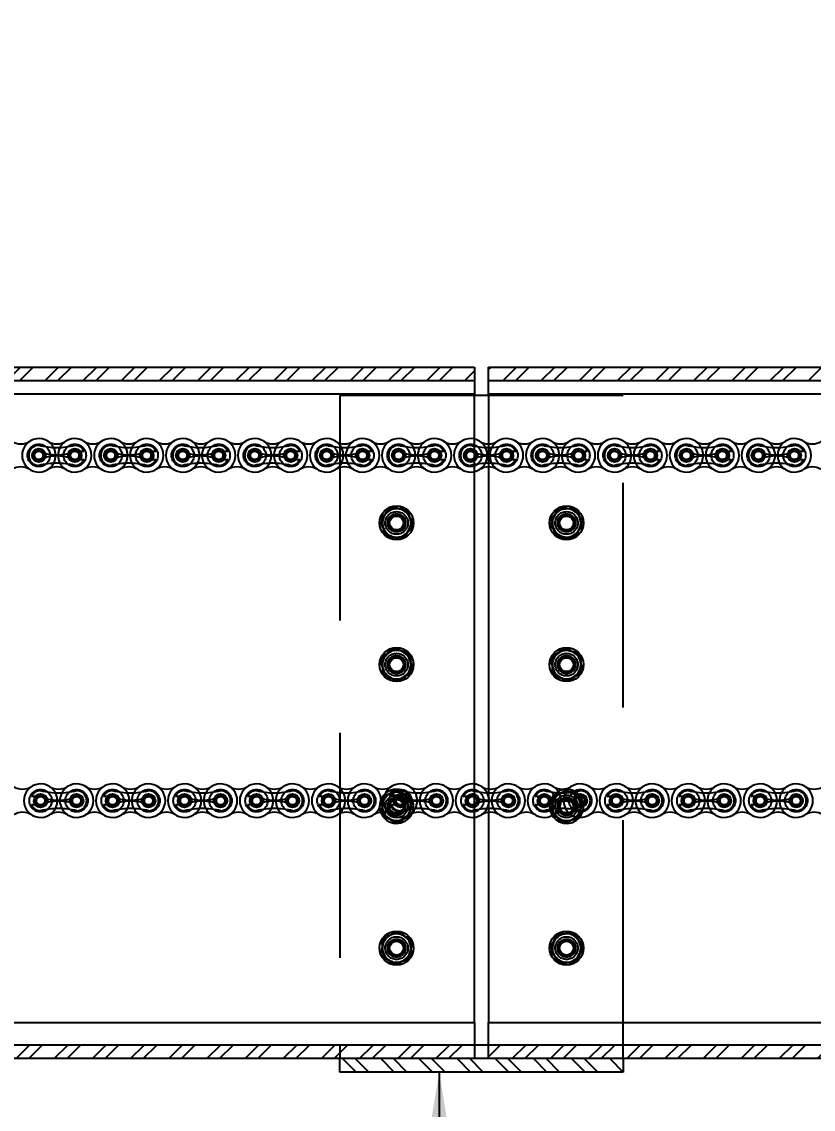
# Model space of a CAD drawing. Header units: metres. Extents: x 0 to 21025, y 0 to 14850.
# Drawn here: x 5375.7 to 5655.1, y 6173 to 6556.7 of the extents above; entities that cross this region are included whole.
import ezdxf

# ---------------------------------------------------------------- set-up
doc = ezdxf.new("R2010")
doc.units = ezdxf.units.M
doc.header["$LTSCALE"] = 25
doc.linetypes.add('HIDDEN2', pattern=[4.7625, 3.175, -1.5875])
for name, color, linetype in [('18_COTAS', 7, 'Continuous'), ('SDM', 7, 'Continuous'), ('SHA', 7, 'Continuous'), ('SL4', 4, 'Continuous'), ('ST1', 7, 'HIDDEN2')]:
    doc.layers.add(name, color=color, linetype=linetype)
doc.styles.add('ROMANS', font='ROMANS.SHX')
doc.dimstyles.new('25___1-25', dxfattribs={"dimscale": 25, "dimtxt": 2.5, "dimasz": 2, "dimexe": 1.5, "dimexo": 1, "dimgap": 0.5, "dimtad": 1, "dimzin": 12, "dimtxsty": 'ROMANS', "dimcen": 0, "dimclrd": 256, "dimclre": 256, "dimclrt": 3, "dimazin": 3, "dimtfac": 1, "dimtmove": 0, "dimatfit": 0, "dimfxl": 1, "dimlwd": -1, "dimlwe": -1, "dimarcsym": 0})
pattern_1 = [(45, (-2913.5705, 2928.034), (-6.735192, 6.735192), []), (45, (-2909.08, 2928.034), (-6.735192, 6.735192), [])]

# ---------------------------------------------------------------- blocks, each defined once
blk = doc.blocks.new('*D13')
at = {"layer": '18_COTAS', "transparency": 16777216}
for p, q in [((2083.56, 6357.87), (2083.56, 7037.95)), ((6382.51, 6357.87), (6382.51, 7037.95)), ((2133.56, 7000.45), (6332.51, 7000.45))]:
    blk.add_line(p, q, dxfattribs=at)
for points in [[(2133.56, 7008.78), (2133.56, 6992.11), (2083.56, 7000.45)], [(6332.51, 7008.78), (6332.51, 6992.11), (6382.51, 7000.45)]]:
    blk.add_solid(points, dxfattribs=at)
at = {"layer": 'Defpoints', "color": 0, "transparency": 16777216}
for p in [(6382.51, 7000.45), (2083.56, 6332.87), (6382.51, 6332.87)]:
    blk.add_point(p, dxfattribs=at)
at = {"layer": '18_COTAS', "color": 3, "transparency": 16777216, "insert": (4233.04, 7050.15), "char_height": 62.5, "attachment_point": 5, "style": 'ROMANS'}
blk.add_mtext('4298,95', dxfattribs=at)

msp = doc.modelspace()

# ---------------------------------------------------------------- hatches: boundary and pattern name
at = {"layer": 'SHA'}
h = msp.add_hatch(dxfattribs=at)
h.set_pattern_fill('ANSI32', color=256, style=0)
h.set_pattern_definition(pattern_1)
h.paths.add_polyline_path([(5535.514, 6434.865), (4210.539, 6434.865), (4210.539, 6430.103), (5535.514, 6430.103)], flags=0)
h = msp.add_hatch(dxfattribs=at)
h.set_pattern_fill('ANSI32', color=256, style=0)
h.set_pattern_definition(pattern_1)
h.paths.add_polyline_path([(6540.514, 6434.865), (5540.514, 6434.865), (5540.514, 6430.103), (6540.514, 6430.103)], flags=0)
h = msp.add_hatch(dxfattribs=at)
h.set_pattern_fill('ANSI32', color=256, style=0)
h.set_pattern_definition(pattern_1)
h.paths.add_polyline_path([(4210.539, 6190.865), (5535.514, 6190.865), (5535.514, 6195.628), (4210.539, 6195.628)], flags=0)
h = msp.add_hatch(dxfattribs=at)
h.set_pattern_fill('ANSI32', color=256, style=0)
h.set_pattern_definition(pattern_1)
h.paths.add_polyline_path([(5540.514, 6190.865), (6540.514, 6190.865), (6540.514, 6195.628), (5540.514, 6195.628)], flags=0)
h = msp.add_hatch(dxfattribs=at)
h.set_pattern_fill('ANSI32', color=256, angle=90, style=0)
h.set_pattern_definition([(135, (-2913.5705, 2928.034), (-6.735192, -6.735192), []), (135, (-2913.5705, 2932.524), (-6.735192, -6.735192), [])])
h.paths.add_polyline_path([(5588.014, 6186.103), (5588.014, 6190.865), (5488.014, 6190.865), (5488.014, 6186.103)], flags=0)

# ---------------------------------------------------------------- linework, layer by layer
at = {"layer": 'SL4'}
for p, q in [((4210.539, 6434.865), (5535.514, 6434.865)), ((5535.514, 6434.865), (5535.514, 6430.103)), ((5540.514, 6430.103), (5540.514, 6434.865)), ((5540.514, 6434.865), (6540.514, 6434.865)), ((4210.539, 6430.103), (5535.514, 6430.103)), ((5535.514, 6430.103), (5535.514, 6425.34)), ((5540.514, 6430.103), (6540.514, 6430.103)), ((5540.514, 6425.34), (5540.514, 6430.103)), ((5535.514, 6425.34), (4210.539, 6425.34)), ((5535.514, 6409.461), (5535.514, 6425.34)), ((5540.514, 6424.865), (5535.514, 6424.865)), ((5540.514, 6425.34), (5540.514, 6407.779)), ((6203.892, 6425.34), (5540.514, 6425.34)), ((5535.514, 6287.743), (5535.514, 6397.95)), ((5540.514, 6399.632), (5540.514, 6285.974)), ((5510.599, 6385.028), (5507.718, 6384.857)), ((5504.836, 6384.685), (5503.543, 6382.104)), ((5564.535, 6384.473), (5563.41, 6381.814)), ((5573.744, 6380.575), (5572.004, 6382.878)), ((5511.192, 6375.045), (5512.485, 6377.627)), ((5562.284, 6379.156), (5564.024, 6376.852)), ((5571.493, 6375.258), (5572.619, 6377.916)), ((5505.429, 6374.703), (5508.311, 6374.874)), ((5505.803, 6335.198), (5504.046, 6332.908)), ((5566.267, 6335.368), (5564.321, 6333.236)), ((5511.527, 6334.447), (5508.665, 6334.823)), ((5573.653, 6328.627), (5572.78, 6331.378)), ((5562.375, 6331.104), (5563.249, 6328.352)), ((5504.501, 6325.284), (5507.363, 6324.908)), ((5510.226, 6324.532), (5511.982, 6326.823)), ((5569.761, 6324.363), (5571.707, 6326.495)), ((5503.397, 6277.669), (5503.819, 6275.898)), ((5540.514, 6277.766), (5540.514, 6203.628)), ((5503.819, 6275.898), (5506.586, 6275.074)), ((5509.352, 6274.249), (5511.45, 6276.232)), ((5511.61, 6276.392), (5511.45, 6276.232)), ((5535.514, 6203.628), (5535.514, 6275.998)), ((5568.088, 6274.092), (5570.57, 6275.568)), ((5507.402, 6235.606), (5505.069, 6233.906)), ((5569.403, 6235.469), (5566.629, 6234.67)), ((5512.68, 6233.266), (5510.041, 6234.436)), ((5563.855, 6233.87), (5563.161, 6231.068)), ((5572.173, 6225.861), (5572.867, 6228.663)), ((5503.348, 6226.465), (5505.987, 6225.295)), ((5508.626, 6224.124), (5510.959, 6225.825)), ((5566.626, 6224.261), (5569.399, 6225.061)), ((4210.539, 6203.628), (5535.514, 6203.628)), ((5535.514, 6203.628), (5535.514, 6195.628)), ((5540.514, 6195.628), (5540.514, 6203.628)), ((5540.514, 6203.628), (6540.514, 6203.628)), ((5535.514, 6195.628), (4210.539, 6195.628)), ((5535.514, 6195.628), (5535.514, 6190.865)), ((5540.514, 6195.628), (5535.514, 6195.628)), ((6540.514, 6195.628), (5540.514, 6195.628)), ((5540.514, 6190.865), (5540.514, 6195.628)), ((5535.514, 6190.865), (4210.539, 6190.865)), ((5488.014, 6186.103), (5488.014, 6190.865)), ((5588.014, 6190.865), (5488.014, 6190.865)), ((6540.514, 6190.865), (5540.514, 6190.865)), ((5588.014, 6190.865), (5588.014, 6186.103)), ((5588.014, 6186.103), (5488.014, 6186.103))]:
    msp.add_line(p, q, dxfattribs=at)
at = {"layer": 'SL4', "flags": 128}
msp.add_lwpolyline([(5570.57, 6275.568), (5571.109, 6275.938), (5571.356, 6276.146)], dxfattribs=at)
at = {"layer": 'SL4'}
for centre, radius in [((5381.729, 6403.705), 2.399), ((5394.429, 6403.705), 2.399), ((5407.129, 6403.705), 2.398), ((5419.829, 6403.705), 2.399), ((5432.529, 6403.705), 2.398), ((5445.228, 6403.705), 2.398), ((5457.928, 6403.705), 2.398), ((5470.628, 6403.705), 2.398), ((5483.328, 6403.705), 2.399), ((5496.028, 6403.705), 2.399), ((5508.728, 6403.705), 2.398), ((5521.428, 6403.705), 2.399), ((5534.128, 6403.705), 2.398), ((5546.828, 6403.705), 2.398), ((5559.528, 6403.705), 2.398), ((5572.228, 6403.705), 2.398), ((5584.928, 6403.705), 2.398), ((5597.628, 6403.705), 2.399), ((5610.328, 6403.705), 2.398), ((5623.028, 6403.705), 2.399), ((5635.728, 6403.705), 2.398), ((5648.428, 6403.705), 2.398), ((5508.014, 6379.865), 6), ((5568.014, 6379.865), 6), ((5508.014, 6379.865), 3), ((5508.014, 6379.865), 2.445), ((5568.014, 6379.865), 3), ((5568.014, 6379.865), 2.445), ((5508.014, 6329.865), 6), ((5568.014, 6329.865), 6), ((5508.014, 6329.865), 3), ((5508.014, 6329.865), 2.445), ((5568.014, 6329.865), 3), ((5568.014, 6329.865), 2.445), ((5382.368, 6281.87), 2.398), ((5395.068, 6281.87), 2.398), ((5407.768, 6281.87), 2.398), ((5420.468, 6281.87), 2.398), ((5433.168, 6281.87), 2.399), ((5445.868, 6281.87), 2.399), ((5458.568, 6281.87), 2.398), ((5471.268, 6281.87), 2.398), ((5483.968, 6281.87), 2.398), ((5496.668, 6281.87), 2.398), ((5509.368, 6281.87), 2.398), ((5522.068, 6281.87), 2.398), ((5534.768, 6281.87), 2.399), ((5547.468, 6281.87), 2.399), ((5560.168, 6281.87), 2.398), ((5572.868, 6281.87), 2.399), ((5585.568, 6281.87), 2.398), ((5598.268, 6281.87), 2.398), ((5610.968, 6281.87), 2.398), ((5623.668, 6281.87), 2.398), ((5636.368, 6281.87), 2.399), ((5649.068, 6281.87), 2.398), ((5508.014, 6229.865), 6), ((5568.014, 6229.865), 6), ((5508.014, 6229.865), 3), ((5508.014, 6229.865), 2.446), ((5568.014, 6229.865), 3), ((5568.014, 6229.865), 2.445)]:
    msp.add_circle(centre, radius, dxfattribs=at)
for centre, radius, start, end in [((5375.379, 6413.698), 5.92, 237.56669, 302.43331), ((5381.729, 6403.705), 5.92, 57.56669, 302.43331), ((5388.079, 6413.698), 5.92, 237.56669, 302.43331), ((5394.429, 6403.705), 5.92, 237.56669, 122.43331), ((5400.779, 6413.698), 5.92, 237.56669, 302.43331), ((5407.129, 6403.705), 5.92, 57.56669, 302.43331), ((5413.479, 6413.698), 5.92, 237.56669, 302.43331), ((5419.829, 6403.705), 5.92, 237.56669, 122.43331), ((5426.179, 6413.698), 5.92, 237.56669, 302.43331), ((5432.529, 6403.705), 5.92, 57.56669, 302.43331), ((5438.879, 6413.698), 5.92, 237.56669, 302.43331), ((5445.228, 6403.705), 5.92, 237.56669, 122.43331), ((5451.578, 6413.698), 5.92, 237.56669, 302.43331), ((5457.928, 6403.705), 5.92, 57.56669, 302.43331), ((5464.278, 6413.698), 5.92, 237.56669, 302.43331), ((5470.628, 6403.705), 5.92, 237.56669, 122.43331), ((5476.978, 6413.698), 5.92, 237.56669, 302.43331), ((5483.328, 6403.705), 5.92, 57.56669, 302.43331), ((5489.678, 6413.698), 5.92, 237.56669, 302.43331), ((5496.028, 6403.705), 5.92, 237.56669, 122.43331), ((5502.378, 6413.698), 5.92, 237.56669, 302.43331), ((5508.728, 6403.705), 5.92, 57.56669, 302.43331), ((5515.078, 6413.698), 5.92, 237.56669, 302.43331), ((5521.428, 6403.705), 5.92, 237.56669, 122.43331), ((5527.778, 6413.698), 5.92, 237.56669, 302.43331), ((5534.128, 6403.705), 5.92, 57.56669, 302.43331), ((5540.478, 6413.698), 5.92, 237.56669, 302.43331), ((5546.828, 6403.705), 5.92, 237.56669, 122.43331), ((5553.178, 6413.698), 5.92, 237.56669, 302.43331), ((5559.528, 6403.705), 5.92, 57.56669, 302.43331), ((5565.878, 6413.698), 5.92, 237.56669, 302.43331), ((5572.228, 6403.705), 5.92, 237.56669, 122.43331), ((5578.578, 6413.698), 5.92, 237.56669, 302.43331), ((5584.928, 6403.705), 5.92, 57.56669, 302.43331), ((5591.278, 6413.698), 5.92, 237.56669, 302.43331), ((5597.628, 6403.705), 5.92, 237.56669, 122.43331), ((5603.978, 6413.698), 5.92, 237.56669, 302.43331), ((5610.328, 6403.705), 5.92, 57.56669, 302.43331), ((5616.678, 6413.698), 5.92, 237.56669, 302.43331), ((5623.028, 6403.705), 5.92, 237.56669, 122.43331), ((5629.378, 6413.698), 5.92, 237.56669, 302.43331), ((5635.728, 6403.705), 5.92, 57.56669, 302.43331), ((5642.078, 6413.698), 5.92, 237.56669, 302.43331), ((5648.428, 6403.705), 5.92, 237.56669, 122.43331), ((5654.778, 6413.698), 5.92, 237.56669, 302.43331), ((5375.379, 6393.712), 5.92, 57.56669, 122.43331), ((5388.079, 6393.712), 5.92, 57.56669, 122.43331), ((5400.779, 6393.712), 5.92, 57.56669, 122.43331), ((5413.479, 6393.712), 5.92, 57.56669, 122.43331), ((5426.179, 6393.712), 5.92, 57.56669, 122.43331), ((5438.879, 6393.712), 5.92, 57.56669, 122.43331), ((5451.578, 6393.712), 5.92, 57.56669, 122.43331), ((5464.278, 6393.712), 5.92, 57.56669, 122.43331), ((5476.978, 6393.712), 5.92, 57.56669, 122.43331), ((5489.678, 6393.712), 5.92, 57.56669, 122.43331), ((5502.378, 6393.712), 5.92, 57.56669, 122.43331), ((5515.078, 6393.712), 5.92, 57.56669, 122.43331), ((5527.778, 6393.712), 5.92, 57.56669, 122.43331), ((5540.478, 6393.712), 5.92, 57.56669, 122.43331), ((5553.178, 6393.712), 5.92, 57.56669, 122.43331), ((5565.878, 6393.712), 5.92, 57.56669, 122.43331), ((5578.578, 6393.712), 5.92, 57.56669, 122.43331), ((5591.278, 6393.712), 5.92, 57.56669, 122.43331), ((5603.978, 6393.712), 5.92, 57.56669, 122.43331), ((5616.678, 6393.712), 5.92, 57.56669, 122.43331), ((5629.378, 6393.712), 5.92, 57.56669, 122.43331), ((5642.078, 6393.712), 5.92, 57.56669, 122.43331), ((5654.778, 6393.712), 5.92, 57.56669, 122.43331), ((5508.014, 6379.865), 5, 153.39977, 213.39977), ((5508.014, 6379.865), 5, 93.39977, 153.39977), ((5508.014, 6379.865), 5, 33.39977, 93.39977), ((5508.014, 6379.865), 5, 333.39977, 33.39977), ((5568.014, 6379.865), 5, 157.05786, 217.05786), ((5568.014, 6379.865), 5, 97.05786, 157.05786), ((5568.014, 6379.865), 5, 37.05786, 97.05786), ((5568.014, 6379.865), 5, 337.05786, 37.05786), ((5508.014, 6379.865), 5, 273.39977, 333.39977), ((5568.014, 6379.865), 5, 277.05786, 337.05786), ((5508.014, 6379.865), 5, 213.39977, 273.39977), ((5568.014, 6379.865), 5, 217.05786, 277.05786), ((5508.014, 6329.865), 5, 142.52267, 202.52267), ((5508.014, 6329.865), 5, 82.52267, 142.52267), ((5508.014, 6329.865), 5, 22.52267, 82.52267), ((5508.014, 6329.865), 5, 322.52267, 22.52267), ((5568.014, 6329.865), 5, 137.61523, 197.61523), ((5568.014, 6329.865), 5, 77.61523, 137.61523), ((5568.014, 6329.865), 5, 17.61523, 77.61523), ((5568.014, 6329.865), 5, 317.61523, 17.61523), ((5508.014, 6329.865), 5, 202.52267, 262.52267), ((5568.014, 6329.865), 5, 197.61523, 257.61523), ((5508.014, 6329.865), 5, 262.52267, 322.52267), ((5568.014, 6329.865), 5, 257.61523, 317.61523), ((5376.018, 6291.863), 5.92, 237.56669, 302.43331), ((5382.368, 6281.87), 5.92, 57.56669, 302.43331), ((5388.718, 6291.863), 5.92, 237.56669, 302.43331), ((5395.068, 6281.87), 5.92, 237.56669, 122.43331), ((5401.418, 6291.863), 5.92, 237.56669, 302.43331), ((5407.768, 6281.87), 5.92, 57.56669, 302.43331), ((5414.118, 6291.863), 5.92, 237.56669, 302.43331), ((5420.468, 6281.87), 5.92, 237.56669, 122.43331), ((5426.818, 6291.863), 5.92, 237.56669, 302.43331), ((5433.168, 6281.87), 5.92, 57.56669, 302.43331), ((5439.518, 6291.863), 5.92, 237.56669, 302.43331), ((5445.868, 6281.87), 5.92, 237.56669, 122.43331), ((5452.218, 6291.863), 5.92, 237.56669, 302.43331), ((5458.568, 6281.87), 5.92, 57.56669, 302.43331), ((5464.918, 6291.863), 5.92, 237.56669, 302.43331), ((5471.268, 6281.87), 5.92, 237.56669, 122.43331), ((5477.618, 6291.863), 5.92, 237.56669, 302.43331), ((5483.968, 6281.87), 5.92, 57.56669, 302.43331), ((5490.318, 6291.863), 5.92, 237.56669, 302.43331), ((5496.668, 6281.87), 5.92, 237.56669, 122.43331), ((5503.018, 6291.863), 5.92, 237.56669, 302.43331), ((5509.368, 6281.87), 5.92, 57.56669, 302.43331), ((5515.718, 6291.863), 5.92, 237.56669, 302.43331), ((5522.068, 6281.87), 5.92, 237.56669, 122.43331), ((5528.418, 6291.863), 5.92, 237.56669, 302.43331), ((5534.768, 6281.87), 5.92, 57.56669, 302.43331), ((5541.118, 6291.863), 5.92, 237.56669, 302.43331), ((5547.468, 6281.87), 5.92, 237.56669, 122.43331), ((5553.818, 6291.863), 5.92, 237.56669, 302.43331), ((5560.168, 6281.87), 5.92, 57.56669, 302.43331), ((5566.518, 6291.863), 5.92, 237.56669, 302.43331), ((5572.868, 6281.87), 5.92, 237.56669, 122.43331), ((5579.218, 6291.863), 5.92, 237.56669, 302.43331), ((5585.568, 6281.87), 5.92, 57.56669, 302.43331), ((5591.918, 6291.863), 5.92, 237.56669, 302.43331), ((5598.268, 6281.87), 5.92, 237.56669, 122.43331), ((5604.618, 6291.863), 5.92, 237.56669, 302.43331), ((5610.968, 6281.87), 5.92, 57.56669, 302.43331), ((5617.318, 6291.863), 5.92, 237.56669, 302.43331), ((5623.668, 6281.87), 5.92, 237.56669, 122.43331), ((5630.018, 6291.863), 5.92, 237.56669, 302.43331), ((5636.368, 6281.87), 5.92, 57.56669, 302.43331), ((5642.718, 6291.863), 5.92, 237.56669, 302.43331), ((5649.068, 6281.87), 5.92, 237.56669, 122.43331), ((5655.418, 6291.863), 5.92, 237.56669, 302.43331), ((5376.018, 6271.877), 5.92, 57.56669, 122.43331), ((5388.718, 6271.877), 5.92, 57.56669, 122.43331), ((5401.418, 6271.877), 5.92, 57.56669, 122.43331), ((5414.118, 6271.877), 5.92, 57.56669, 122.43331), ((5426.818, 6271.877), 5.92, 57.56669, 122.43331), ((5439.518, 6271.877), 5.92, 57.56669, 122.43331), ((5452.218, 6271.877), 5.92, 57.56669, 122.43331), ((5464.918, 6271.877), 5.92, 57.56669, 122.43331), ((5477.618, 6271.877), 5.92, 57.56669, 122.43331), ((5490.318, 6271.877), 5.92, 57.56669, 122.43331), ((5503.018, 6271.877), 5.92, 57.56669, 122.43331), ((5508.014, 6279.865), 6, 200.49835, 335.21982), ((5508.014, 6279.865), 5, 204.65101, 253.39977), ((5515.718, 6271.877), 5.92, 57.56669, 122.43331), ((5528.418, 6271.877), 5.92, 57.56669, 122.43331), ((5541.118, 6271.877), 5.92, 57.56669, 122.43331), ((5553.818, 6271.877), 5.92, 57.56669, 122.43331), ((5566.518, 6271.877), 5.92, 57.56669, 122.43331), ((5568.014, 6279.865), 3, 224.51125, 295.22787), ((5568.014, 6279.865), 2.446, 237.89052, 280.88659), ((5579.218, 6271.877), 5.92, 57.56669, 122.43331), ((5591.918, 6271.877), 5.92, 57.56669, 122.43331), ((5604.618, 6271.877), 5.92, 57.56669, 122.43331), ((5617.318, 6271.877), 5.92, 57.56669, 122.43331), ((5630.018, 6271.877), 5.92, 57.56669, 122.43331), ((5642.718, 6271.877), 5.92, 57.56669, 122.43331), ((5655.418, 6271.877), 5.92, 57.56669, 122.43331), ((5508.014, 6279.865), 5, 253.39977, 313.39977), ((5568.014, 6279.865), 6, 212.45388, 319.3655), ((5568.014, 6279.865), 5, 212.36604, 240.73588), ((5568.014, 6279.865), 5, 240.73588, 300.73588), ((5508.014, 6229.865), 5, 126.08432, 186.08432), ((5508.014, 6229.865), 5, 66.08432, 126.08432), ((5508.014, 6229.865), 5, 6.08432, 66.08432), ((5568.014, 6229.865), 5, 106.08432, 166.08432), ((5568.014, 6229.865), 5, 46.08432, 106.08432), ((5568.014, 6229.865), 5, 346.08432, 46.08432), ((5508.014, 6229.865), 5, 186.08432, 246.08432), ((5508.014, 6229.865), 5, 306.08432, 6.08432), ((5568.014, 6229.865), 5, 166.08432, 226.08432), ((5568.014, 6229.865), 5, 286.08432, 346.08432), ((5508.014, 6229.865), 5, 246.08432, 306.08432), ((5568.014, 6229.865), 5, 226.08432, 286.08432)]:
    msp.add_arc(centre, radius, start, end, dxfattribs=at)
for points, knots in [([(5510.599, 6385.028), (5510.733, 6384.825), (5511.251, 6384.04), (5511.789, 6383.224), (5512.188, 6382.618)], [0, 0, 0, 0, 0.2575513, 1, 1, 1, 1]), ([(5567.4, 6384.827), (5567.66, 6384.86), (5568.63, 6384.98), (5569.574, 6385.097), (5570.265, 6385.182)], [0, 0, 0, 0, 0.2686336, 1, 1, 1, 1]), ([(5572.004, 6382.878), (5571.963, 6382.933), (5571.376, 6383.711), (5570.8, 6384.473), (5570.265, 6385.182)], [0, 0, 0, 0, 0.07020058, 1, 1, 1, 1]), ([(5503.543, 6382.104), (5503.513, 6382.043), (5503.076, 6381.171), (5502.649, 6380.317), (5502.251, 6379.523)], [0, 0, 0, 0, 0.0702006, 1, 1, 1, 1]), ([(5507.718, 6384.857), (5507.649, 6384.852), (5506.676, 6384.795), (5505.723, 6384.738), (5504.836, 6384.685)], [0, 0, 0, 0, 0.0702006, 1, 1, 1, 1]), ([(5512.188, 6382.618), (5512.333, 6382.399), (5512.871, 6381.583), (5513.394, 6380.789), (5513.777, 6380.208)], [0, 0, 0, 0, 0.2686336, 1, 1, 1, 1]), ([(5563.41, 6381.814), (5563.383, 6381.751), (5563.003, 6380.854), (5562.631, 6379.974), (5562.284, 6379.156)], [0, 0, 0, 0, 0.0702006, 1, 1, 1, 1]), ([(5564.535, 6384.473), (5564.775, 6384.503), (5565.709, 6384.618), (5566.679, 6384.738), (5567.4, 6384.827)], [0, 0, 0, 0, 0.25755135, 1, 1, 1, 1]), ([(5502.251, 6379.523), (5502.384, 6379.321), (5502.902, 6378.535), (5503.44, 6377.719), (5503.84, 6377.113)], [0, 0, 0, 0, 0.2575513, 1, 1, 1, 1]), ([(5512.485, 6377.627), (5512.516, 6377.688), (5512.952, 6378.559), (5513.38, 6379.414), (5513.777, 6380.208)], [0, 0, 0, 0, 0.0702006, 1, 1, 1, 1]), ([(5572.619, 6377.916), (5572.645, 6377.979), (5573.025, 6378.877), (5573.398, 6379.757), (5573.744, 6380.575)], [0, 0, 0, 0, 0.07020058, 1, 1, 1, 1]), ([(5503.84, 6377.113), (5503.984, 6376.894), (5504.522, 6376.078), (5505.046, 6375.284), (5505.429, 6374.703)], [0, 0, 0, 0, 0.2686336, 1, 1, 1, 1]), ([(5508.311, 6374.874), (5508.379, 6374.878), (5509.352, 6374.936), (5510.306, 6374.993), (5511.192, 6375.045)], [0, 0, 0, 0, 0.0702006, 1, 1, 1, 1]), ([(5564.024, 6376.852), (5564.065, 6376.798), (5564.653, 6376.02), (5565.228, 6375.257), (5565.764, 6374.549)], [0, 0, 0, 0, 0.0702006, 1, 1, 1, 1]), ([(5565.764, 6374.549), (5566.004, 6374.578), (5566.938, 6374.694), (5567.908, 6374.814), (5568.629, 6374.903)], [0, 0, 0, 0, 0.2575513, 1, 1, 1, 1]), ([(5568.629, 6374.903), (5568.889, 6374.935), (5569.859, 6375.056), (5570.803, 6375.172), (5571.493, 6375.258)], [0, 0, 0, 0, 0.26863361, 1, 1, 1, 1]), ([(5508.665, 6334.823), (5508.597, 6334.832), (5507.63, 6334.959), (5506.683, 6335.083), (5505.803, 6335.198)], [0, 0, 0, 0, 0.0702006, 1, 1, 1, 1]), ([(5566.267, 6335.368), (5566.504, 6335.316), (5567.423, 6335.114), (5568.378, 6334.905), (5569.087, 6334.749)], [0, 0, 0, 0, 0.2575513, 1, 1, 1, 1]), ([(5504.046, 6332.908), (5504.005, 6332.853), (5503.411, 6332.08), (5502.83, 6331.322), (5502.29, 6330.617)], [0, 0, 0, 0, 0.07020058, 1, 1, 1, 1]), ([(5511.527, 6334.447), (5511.62, 6334.223), (5511.98, 6333.354), (5512.355, 6332.451), (5512.633, 6331.781)], [0, 0, 0, 0, 0.2575513, 1, 1, 1, 1]), ([(5512.633, 6331.781), (5512.733, 6331.538), (5513.108, 6330.636), (5513.472, 6329.757), (5513.739, 6329.114)], [0, 0, 0, 0, 0.2686336, 1, 1, 1, 1]), ([(5564.321, 6333.236), (5564.275, 6333.185), (5563.618, 6332.465), (5562.974, 6331.76), (5562.375, 6331.104)], [0, 0, 0, 0, 0.0702006, 1, 1, 1, 1]), ([(5569.087, 6334.749), (5569.343, 6334.693), (5570.297, 6334.483), (5571.227, 6334.279), (5571.906, 6334.13)], [0, 0, 0, 0, 0.2686336, 1, 1, 1, 1]), ([(5572.78, 6331.378), (5572.759, 6331.444), (5572.464, 6332.373), (5572.175, 6333.283), (5571.906, 6334.13)], [0, 0, 0, 0, 0.0702006, 1, 1, 1, 1]), ([(5502.29, 6330.617), (5502.383, 6330.393), (5502.743, 6329.524), (5503.117, 6328.621), (5503.396, 6327.95)], [0, 0, 0, 0, 0.25755135, 1, 1, 1, 1]), ([(5503.396, 6327.95), (5503.496, 6327.708), (5503.87, 6326.805), (5504.235, 6325.926), (5504.501, 6325.284)], [0, 0, 0, 0, 0.2686336, 1, 1, 1, 1]), ([(5511.982, 6326.823), (5512.024, 6326.877), (5512.617, 6327.651), (5513.198, 6328.409), (5513.739, 6329.114)], [0, 0, 0, 0, 0.0702006, 1, 1, 1, 1]), ([(5563.249, 6328.352), (5563.269, 6328.287), (5563.564, 6327.358), (5563.853, 6326.447), (5564.122, 6325.601)], [0, 0, 0, 0, 0.0702006, 1, 1, 1, 1]), ([(5571.707, 6326.495), (5571.753, 6326.545), (5572.411, 6327.265), (5573.055, 6327.971), (5573.653, 6328.627)], [0, 0, 0, 0, 0.0702006, 1, 1, 1, 1]), ([(5507.363, 6324.908), (5507.431, 6324.899), (5508.398, 6324.772), (5509.345, 6324.648), (5510.226, 6324.532)], [0, 0, 0, 0, 0.0702006, 1, 1, 1, 1]), ([(5564.122, 6325.601), (5564.359, 6325.549), (5565.278, 6325.347), (5566.233, 6325.137), (5566.942, 6324.982)], [0, 0, 0, 0, 0.2575513, 1, 1, 1, 1]), ([(5566.942, 6324.982), (5567.198, 6324.925), (5568.153, 6324.716), (5569.082, 6324.512), (5569.761, 6324.363)], [0, 0, 0, 0, 0.2686336, 1, 1, 1, 1]), ([(5506.586, 6275.074), (5506.651, 6275.054), (5507.585, 6274.776), (5508.501, 6274.503), (5509.352, 6274.249)], [0, 0, 0, 0, 0.0702006, 1, 1, 1, 1]), ([(5563.052, 6276.915), (5563.263, 6276.796), (5564.084, 6276.336), (5564.937, 6275.858), (5565.57, 6275.503)], [0, 0, 0, 0, 0.2575513, 1, 1, 1, 1]), ([(5565.57, 6275.503), (5565.799, 6275.375), (5566.651, 6274.897), (5567.481, 6274.432), (5568.088, 6274.092)], [0, 0, 0, 0, 0.2686336, 1, 1, 1, 1]), ([(5570.57, 6275.568), (5570.628, 6275.603), (5570.979, 6275.811), (5571.323, 6276.016), (5571.609, 6276.186)], [0, 0, 0, 0, 0.1677813, 1, 1, 1, 1]), ([(5510.041, 6234.436), (5509.979, 6234.464), (5509.087, 6234.859), (5508.214, 6235.246), (5507.402, 6235.606)], [0, 0, 0, 0, 0.07020058, 1, 1, 1, 1]), ([(5569.403, 6235.469), (5569.577, 6235.301), (5570.255, 6234.649), (5570.959, 6233.971), (5571.482, 6233.467)], [0, 0, 0, 0, 0.2575513, 1, 1, 1, 1]), ([(5505.069, 6233.906), (5505.014, 6233.866), (5504.226, 6233.292), (5503.454, 6232.729), (5502.736, 6232.206)], [0, 0, 0, 0, 0.0702006, 1, 1, 1, 1]), ([(5502.736, 6232.206), (5502.762, 6231.965), (5502.862, 6231.029), (5502.965, 6230.057), (5503.042, 6229.335)], [0, 0, 0, 0, 0.2575513, 1, 1, 1, 1]), ([(5512.68, 6233.266), (5512.706, 6233.025), (5512.805, 6232.089), (5512.909, 6231.117), (5512.986, 6230.395)], [0, 0, 0, 0, 0.2575513, 1, 1, 1, 1]), ([(5566.629, 6234.67), (5566.563, 6234.651), (5565.626, 6234.381), (5564.709, 6234.116), (5563.855, 6233.87)], [0, 0, 0, 0, 0.0702006, 1, 1, 1, 1]), ([(5571.482, 6233.467), (5571.671, 6233.285), (5572.375, 6232.607), (5573.06, 6231.947), (5573.562, 6231.465)], [0, 0, 0, 0, 0.2686336, 1, 1, 1, 1]), ([(5572.867, 6228.663), (5572.884, 6228.729), (5573.118, 6229.675), (5573.348, 6230.603), (5573.562, 6231.465)], [0, 0, 0, 0, 0.0702006, 1, 1, 1, 1]), ([(5503.042, 6229.335), (5503.07, 6229.074), (5503.174, 6228.103), (5503.275, 6227.157), (5503.348, 6226.465)], [0, 0, 0, 0, 0.2686336, 1, 1, 1, 1]), ([(5512.986, 6230.395), (5513.014, 6230.134), (5513.117, 6229.163), (5513.218, 6228.217), (5513.292, 6227.525)], [0, 0, 0, 0, 0.2686336, 1, 1, 1, 1]), ([(5563.161, 6231.068), (5563.144, 6231.001), (5562.91, 6230.055), (5562.68, 6229.128), (5562.467, 6228.266)], [0, 0, 0, 0, 0.0702006, 1, 1, 1, 1]), ([(5562.467, 6228.266), (5562.641, 6228.098), (5563.319, 6227.445), (5564.023, 6226.767), (5564.546, 6226.264)], [0, 0, 0, 0, 0.2575513, 1, 1, 1, 1]), ([(5505.987, 6225.295), (5506.05, 6225.267), (5506.941, 6224.872), (5507.814, 6224.484), (5508.626, 6224.124)], [0, 0, 0, 0, 0.07020058, 1, 1, 1, 1]), ([(5510.959, 6225.825), (5511.014, 6225.865), (5511.802, 6226.439), (5512.574, 6227.002), (5513.292, 6227.525)], [0, 0, 0, 0, 0.07020058, 1, 1, 1, 1]), ([(5564.546, 6226.264), (5564.735, 6226.081), (5565.439, 6225.404), (5566.124, 6224.744), (5566.626, 6224.261)], [0, 0, 0, 0, 0.2686336, 1, 1, 1, 1]), ([(5569.399, 6225.061), (5569.465, 6225.08), (5570.402, 6225.35), (5571.32, 6225.615), (5572.173, 6225.861)], [0, 0, 0, 0, 0.0702006, 1, 1, 1, 1])]:
    msp.add_open_spline(points, degree=3, knots=knots, dxfattribs=at)
at = {"layer": 'ST1'}
for p, q in [((5535.514, 6425.34), (4210.539, 6425.34)), ((5488.014, 6424.865), (5488.014, 6195.628)), ((5535.514, 6424.865), (5488.014, 6424.865)), ((6540.514, 6425.34), (5540.514, 6425.34)), ((5588.014, 6424.865), (5540.514, 6424.865)), ((5588.014, 6195.628), (5588.014, 6424.865)), ((5535.514, 6397.95), (5535.514, 6409.461)), ((5395.536, 6405.181), (5397.659, 6405.181)), ((5420.936, 6405.181), (5423.059, 6405.181)), ((5446.336, 6405.181), (5448.459, 6405.181)), ((5471.735, 6405.181), (5473.859, 6405.181)), ((5497.135, 6405.181), (5499.259, 6405.181)), ((5522.535, 6405.181), (5524.659, 6405.181)), ((5540.514, 6407.779), (5540.514, 6399.632)), ((5547.935, 6405.181), (5550.059, 6405.181)), ((5573.335, 6405.181), (5575.459, 6405.181)), ((5598.735, 6405.181), (5600.859, 6405.181)), ((5624.135, 6405.181), (5626.259, 6405.181)), ((5649.535, 6405.181), (5651.659, 6405.181)), ((5395.536, 6402.229), (5397.659, 6402.229)), ((5420.936, 6402.229), (5423.059, 6402.229)), ((5446.336, 6402.229), (5448.459, 6402.229)), ((5471.735, 6402.229), (5473.859, 6402.229)), ((5497.135, 6402.229), (5499.259, 6402.229)), ((5522.535, 6402.229), (5524.659, 6402.229)), ((5547.935, 6402.229), (5550.059, 6402.229)), ((5573.335, 6402.229), (5575.459, 6402.229)), ((5598.735, 6402.229), (5600.859, 6402.229)), ((5624.135, 6402.229), (5626.259, 6402.229)), ((5649.535, 6402.229), (5651.659, 6402.229)), ((5506.925, 6385.535), (5502.559, 6381.757)), ((5512.38, 6383.644), (5506.925, 6385.535)), ((5566.565, 6385.454), (5562.45, 6381.405)), ((5572.13, 6383.915), (5566.565, 6385.454)), ((5502.559, 6381.757), (5503.649, 6376.087)), ((5513.469, 6377.974), (5512.38, 6383.644)), ((5562.45, 6381.405), (5563.899, 6375.816)), ((5573.579, 6378.326), (5572.13, 6383.915)), ((5509.104, 6374.196), (5513.469, 6377.974)), ((5569.463, 6374.277), (5573.579, 6378.326)), ((5503.649, 6376.087), (5509.104, 6374.196)), ((5563.899, 6375.816), (5569.463, 6374.277)), ((5508.014, 6335.639), (5503.014, 6332.752)), ((5513.014, 6332.752), (5508.014, 6335.639)), ((5568.508, 6335.618), (5563.279, 6333.169)), ((5573.243, 6332.314), (5568.508, 6335.618)), ((5503.014, 6332.752), (5503.014, 6326.979)), ((5513.014, 6326.979), (5513.014, 6332.752)), ((5563.279, 6333.169), (5562.786, 6327.417)), ((5572.749, 6326.561), (5573.243, 6332.314)), ((5562.786, 6327.417), (5567.52, 6324.113)), ((5503.014, 6326.979), (5508.014, 6324.092)), ((5508.014, 6324.092), (5513.014, 6326.979)), ((5567.52, 6324.113), (5572.749, 6326.561)), ((5508.93, 6285.566), (5503.535, 6283.508)), ((5506.676, 6285.482), (5504.579, 6283.498)), ((5513.409, 6281.923), (5508.93, 6285.566)), ((5535.514, 6275.998), (5535.514, 6287.743)), ((5540.514, 6285.974), (5540.514, 6277.766)), ((5570.157, 6285.226), (5564.443, 6284.402)), ((5567.94, 6285.638), (5565.459, 6284.163)), ((5573.728, 6280.69), (5570.157, 6285.226)), ((5381.261, 6283.346), (5379.137, 6283.346)), ((5406.661, 6283.346), (5404.537, 6283.346)), ((5432.061, 6283.346), (5429.937, 6283.346)), ((5457.461, 6283.346), (5455.337, 6283.346)), ((5482.861, 6283.346), (5480.737, 6283.346)), ((5503.535, 6283.508), (5502.62, 6277.808)), ((5508.261, 6283.346), (5506.137, 6283.346)), ((5512.209, 6283.832), (5509.443, 6284.657)), ((5512.493, 6276.222), (5513.409, 6281.923)), ((5533.661, 6283.346), (5531.537, 6283.346)), ((5559.061, 6283.346), (5556.937, 6283.346)), ((5564.443, 6284.402), (5562.3, 6279.041)), ((5562.977, 6282.688), (5563.015, 6279.801)), ((5584.461, 6283.346), (5582.337, 6283.346)), ((5609.861, 6283.346), (5607.737, 6283.346)), ((5635.261, 6283.346), (5633.137, 6283.346)), ((5381.261, 6280.394), (5379.137, 6280.394)), ((5406.661, 6280.394), (5404.537, 6280.394)), ((5432.061, 6280.394), (5429.937, 6280.394)), ((5457.461, 6280.394), (5455.337, 6280.394)), ((5482.861, 6280.394), (5480.737, 6280.394)), ((5502.62, 6277.808), (5507.099, 6274.165)), ((5508.261, 6280.394), (5506.137, 6280.394)), ((5533.661, 6280.394), (5531.537, 6280.394)), ((5559.061, 6280.394), (5556.937, 6280.394)), ((5562.3, 6279.041), (5565.871, 6274.504)), ((5571.586, 6275.329), (5573.728, 6280.69)), ((5573.051, 6277.043), (5573.014, 6279.93)), ((5584.461, 6280.394), (5582.337, 6280.394)), ((5609.861, 6280.394), (5607.737, 6280.394)), ((5635.261, 6280.394), (5633.137, 6280.394)), ((5507.099, 6274.165), (5512.493, 6276.222)), ((5565.871, 6274.504), (5571.586, 6275.329)), ((5571.609, 6276.186), (5573.051, 6277.043)), ((5509.648, 6235.403), (5504.035, 6234.049)), ((5513.627, 6231.219), (5509.648, 6235.403)), ((5504.035, 6234.049), (5502.402, 6228.511)), ((5565.706, 6235.157), (5562.277, 6230.513)), ((5571.443, 6234.51), (5565.706, 6235.157)), ((5573.751, 6229.218), (5571.443, 6234.51)), ((5502.402, 6228.511), (5506.38, 6224.328)), ((5511.993, 6225.682), (5513.627, 6231.219)), ((5562.277, 6230.513), (5564.585, 6225.221)), ((5570.322, 6224.573), (5573.751, 6229.218)), ((5506.38, 6224.328), (5511.993, 6225.682)), ((5564.585, 6225.221), (5570.322, 6224.573)), ((4210.539, 6203.628), (5535.514, 6203.628)), ((5540.514, 6203.628), (6540.514, 6203.628)), ((5488.014, 6195.628), (5488.014, 6190.865)), ((5540.514, 6195.628), (5535.514, 6195.628)), ((5588.014, 6190.865), (5588.014, 6195.628))]:
    msp.add_line(p, q, dxfattribs=at)
at = {"layer": 'ST1', "flags": 128}
for points in [[(5503.15, 6278.707), (5503.343, 6278.082), (5503.47, 6277.78)], [(5513.462, 6277.35), (5513.516, 6277.471), (5513.938, 6278.914)]]:
    msp.add_lwpolyline(points, dxfattribs=at)
at = {"layer": 'ST1'}
for centre, radius in [((5381.729, 6403.705), 3.96), ((5381.729, 6403.705), 1.845), ((5381.729, 6403.705), 1.476), ((5394.429, 6403.705), 3.96), ((5394.429, 6403.705), 1.845), ((5394.429, 6403.705), 1.476), ((5407.129, 6403.705), 3.96), ((5407.129, 6403.705), 1.845), ((5407.129, 6403.705), 1.476), ((5419.829, 6403.705), 3.96), ((5419.829, 6403.705), 1.845), ((5419.829, 6403.705), 1.476), ((5432.529, 6403.705), 3.96), ((5432.529, 6403.705), 1.845), ((5432.529, 6403.705), 1.476), ((5445.228, 6403.705), 3.96), ((5445.228, 6403.705), 1.845), ((5445.228, 6403.705), 1.476), ((5457.928, 6403.705), 3.96), ((5457.928, 6403.705), 1.845), ((5457.928, 6403.705), 1.476), ((5470.628, 6403.705), 3.96), ((5470.628, 6403.705), 1.845), ((5470.628, 6403.705), 1.476), ((5483.328, 6403.705), 3.96), ((5483.328, 6403.705), 1.845), ((5483.328, 6403.705), 1.476), ((5496.028, 6403.705), 3.96), ((5496.028, 6403.705), 1.845), ((5496.028, 6403.705), 1.476), ((5508.728, 6403.705), 3.96), ((5508.728, 6403.705), 1.845), ((5508.728, 6403.705), 1.476), ((5521.428, 6403.705), 3.96), ((5521.428, 6403.705), 1.845), ((5521.428, 6403.705), 1.476), ((5534.128, 6403.705), 3.96), ((5534.128, 6403.705), 1.845), ((5534.128, 6403.705), 1.476), ((5546.828, 6403.705), 3.96), ((5546.828, 6403.705), 1.845), ((5546.828, 6403.705), 1.476), ((5559.528, 6403.705), 3.96), ((5559.528, 6403.705), 1.845), ((5559.528, 6403.705), 1.476), ((5572.228, 6403.705), 3.96), ((5572.228, 6403.705), 1.845), ((5572.228, 6403.705), 1.476), ((5584.928, 6403.705), 3.96), ((5584.928, 6403.705), 1.845), ((5584.928, 6403.705), 1.476), ((5597.628, 6403.705), 3.96), ((5597.628, 6403.705), 1.845), ((5597.628, 6403.705), 1.476), ((5610.328, 6403.705), 3.96), ((5610.328, 6403.705), 1.845), ((5610.328, 6403.705), 1.476), ((5623.028, 6403.705), 3.96), ((5623.028, 6403.705), 1.845), ((5623.028, 6403.705), 1.476), ((5635.728, 6403.705), 3.96), ((5635.728, 6403.705), 1.845), ((5635.728, 6403.705), 1.476), ((5648.428, 6403.705), 3.96), ((5648.428, 6403.705), 1.845), ((5648.428, 6403.705), 1.476), ((5508.014, 6379.865), 4), ((5508.014, 6379.865), 3.2), ((5508.014, 6379.865), 2.5), ((5568.014, 6379.865), 4), ((5568.014, 6379.865), 3.2), ((5568.014, 6379.865), 2.5), ((5508.014, 6329.865), 4), ((5508.014, 6329.865), 3.2), ((5508.014, 6329.865), 2.5), ((5568.014, 6329.865), 4), ((5568.014, 6329.865), 3.2), ((5568.014, 6329.865), 2.5), ((5382.368, 6281.87), 3.96), ((5395.068, 6281.87), 3.96), ((5407.768, 6281.87), 3.96), ((5420.468, 6281.87), 3.96), ((5433.168, 6281.87), 3.96), ((5445.868, 6281.87), 3.96), ((5458.568, 6281.87), 3.96), ((5471.268, 6281.87), 3.96), ((5483.968, 6281.87), 3.96), ((5496.668, 6281.87), 3.96), ((5509.368, 6281.87), 3.96), ((5522.068, 6281.87), 3.96), ((5534.768, 6281.87), 3.96), ((5547.468, 6281.87), 3.96), ((5560.168, 6281.87), 3.96), ((5572.868, 6281.87), 3.96), ((5585.568, 6281.87), 3.96), ((5598.268, 6281.87), 3.96), ((5610.968, 6281.87), 3.96), ((5623.668, 6281.87), 3.96), ((5636.368, 6281.87), 3.96), ((5649.068, 6281.87), 3.96), ((5382.368, 6281.87), 1.845), ((5382.368, 6281.87), 1.476), ((5395.068, 6281.87), 1.845), ((5395.068, 6281.87), 1.476), ((5407.768, 6281.87), 1.845), ((5407.768, 6281.87), 1.476), ((5420.468, 6281.87), 1.845), ((5420.468, 6281.87), 1.476), ((5433.168, 6281.87), 1.845), ((5433.168, 6281.87), 1.476), ((5445.868, 6281.87), 1.845), ((5445.868, 6281.87), 1.476), ((5458.568, 6281.87), 1.845), ((5458.568, 6281.87), 1.476), ((5471.268, 6281.87), 1.845), ((5471.268, 6281.87), 1.476), ((5483.968, 6281.87), 1.845), ((5483.968, 6281.87), 1.476), ((5496.668, 6281.87), 1.845), ((5496.668, 6281.87), 1.476), ((5508.014, 6279.865), 4), ((5508.014, 6279.865), 3.2), ((5508.014, 6279.865), 3), ((5508.014, 6279.865), 2.5), ((5508.014, 6279.865), 2.446), ((5509.368, 6281.87), 1.845), ((5509.368, 6281.87), 1.476), ((5522.068, 6281.87), 1.845), ((5522.068, 6281.87), 1.476), ((5534.768, 6281.87), 1.845), ((5534.768, 6281.87), 1.476), ((5547.468, 6281.87), 1.845), ((5547.468, 6281.87), 1.476), ((5560.168, 6281.87), 1.845), ((5560.168, 6281.87), 1.476), ((5568.014, 6279.865), 4), ((5568.014, 6279.865), 3.2), ((5568.014, 6279.865), 2.5), ((5572.868, 6281.87), 1.845), ((5572.868, 6281.87), 1.476), ((5585.568, 6281.87), 1.845), ((5585.568, 6281.87), 1.476), ((5598.268, 6281.87), 1.845), ((5598.268, 6281.87), 1.476), ((5610.968, 6281.87), 1.845), ((5610.968, 6281.87), 1.476), ((5623.668, 6281.87), 1.845), ((5623.668, 6281.87), 1.476), ((5636.368, 6281.87), 1.845), ((5636.368, 6281.87), 1.476), ((5649.068, 6281.87), 1.845), ((5649.068, 6281.87), 1.476), ((5508.014, 6229.865), 4), ((5508.014, 6229.865), 3.2), ((5508.014, 6229.865), 2.5), ((5568.014, 6229.865), 4), ((5568.014, 6229.865), 3.2), ((5568.014, 6229.865), 2.5)]:
    msp.add_circle(centre, radius, dxfattribs=at)
for centre, radius, start, end in [((5381.729, 6403.705), 5.92, 302.43324, 57.56676), ((5394.429, 6403.705), 5.92, 122.43324, 237.56676), ((5407.129, 6403.705), 5.92, 302.43324, 57.56676), ((5419.829, 6403.705), 5.92, 122.43324, 237.56676), ((5432.529, 6403.705), 5.92, 302.43324, 57.56676), ((5445.228, 6403.705), 5.92, 122.43324, 237.56676), ((5457.928, 6403.705), 5.92, 302.43324, 57.56676), ((5470.628, 6403.705), 5.92, 122.43324, 237.56676), ((5483.328, 6403.705), 5.92, 302.43324, 57.56676), ((5496.028, 6403.705), 5.92, 122.43324, 237.56676), ((5508.728, 6403.705), 5.92, 302.43324, 57.56676), ((5521.428, 6403.705), 5.92, 122.43324, 237.56676), ((5534.128, 6403.705), 5.92, 302.43324, 57.56676), ((5546.828, 6403.705), 5.92, 122.43324, 237.56676), ((5559.528, 6403.705), 5.92, 302.43324, 57.56676), ((5572.228, 6403.705), 5.92, 122.43324, 237.56676), ((5584.928, 6403.705), 5.92, 302.43324, 57.56676), ((5597.628, 6403.705), 5.92, 122.43324, 237.56676), ((5610.328, 6403.705), 5.92, 302.43324, 57.56676), ((5623.028, 6403.705), 5.92, 122.43324, 237.56676), ((5635.728, 6403.705), 5.92, 302.43324, 57.56676), ((5648.428, 6403.705), 5.92, 122.43324, 237.56676), ((5381.729, 6403.705), 3.552, 90, 270), ((5388.079, 6432.802), 26.322, 256.04015, 283.95985), ((5388.079, 6420.058), 16.175, 252.993, 287.007), ((5394.429, 6403.705), 3.552, 24.55336, 90), ((5407.129, 6403.705), 3.552, 90, 270), ((5413.479, 6432.802), 26.322, 256.04015, 283.95985), ((5413.479, 6420.058), 16.175, 252.993, 287.007), ((5419.829, 6403.705), 3.552, 24.55336, 90), ((5432.529, 6403.705), 3.552, 90, 270), ((5438.879, 6432.802), 26.322, 256.04015, 283.95985), ((5438.879, 6420.058), 16.175, 252.993, 287.007), ((5445.228, 6403.705), 3.552, 24.55336, 90), ((5457.928, 6403.705), 3.552, 90, 270), ((5464.278, 6432.802), 26.322, 256.04015, 283.95985), ((5464.278, 6420.058), 16.175, 252.993, 287.007), ((5470.628, 6403.705), 3.552, 24.55336, 90), ((5483.328, 6403.705), 3.552, 90, 270), ((5489.678, 6432.802), 26.322, 256.04015, 283.95985), ((5489.678, 6420.058), 16.175, 252.993, 287.007), ((5496.028, 6403.705), 3.552, 24.55336, 90), ((5508.728, 6403.705), 3.552, 90, 270), ((5515.078, 6432.802), 26.322, 256.04015, 283.95985), ((5515.078, 6420.058), 16.175, 252.993, 287.007), ((5521.428, 6403.705), 3.552, 24.55336, 90), ((5534.128, 6403.705), 3.552, 90, 270), ((5540.478, 6432.802), 26.322, 256.04015, 283.95985), ((5540.478, 6420.058), 16.175, 252.993, 287.007), ((5546.828, 6403.705), 3.552, 24.55336, 90), ((5559.528, 6403.705), 3.552, 90, 270), ((5565.878, 6432.802), 26.322, 256.04015, 283.95985), ((5565.878, 6420.058), 16.175, 252.993, 287.007), ((5572.228, 6403.705), 3.552, 24.55336, 90), ((5584.928, 6403.705), 3.552, 90, 270), ((5591.278, 6432.802), 26.322, 256.04015, 283.95985), ((5591.278, 6420.058), 16.175, 252.993, 287.007), ((5597.628, 6403.705), 3.552, 24.55336, 90), ((5610.328, 6403.705), 3.552, 90, 270), ((5616.678, 6432.802), 26.322, 256.04015, 283.95985), ((5616.678, 6420.058), 16.175, 252.993, 287.007), ((5623.028, 6403.705), 3.552, 24.55336, 90), ((5635.728, 6403.705), 3.552, 90, 270), ((5642.078, 6432.802), 26.322, 256.04015, 283.95985), ((5642.078, 6420.058), 16.175, 252.993, 287.007), ((5648.428, 6403.705), 3.552, 24.55336, 90), ((5388.079, 6374.609), 26.322, 76.04015, 103.95985), ((5388.079, 6387.353), 16.175, 72.993, 107.007), ((5394.429, 6403.705), 3.552, 270, 335.44664), ((5413.479, 6374.609), 26.322, 76.04015, 103.95985), ((5413.479, 6387.353), 16.175, 72.993, 107.007), ((5419.829, 6403.705), 3.552, 270, 335.44664), ((5438.879, 6374.609), 26.322, 76.04015, 103.95985), ((5438.879, 6387.353), 16.175, 72.993, 107.007), ((5445.228, 6403.705), 3.552, 270, 335.44664), ((5464.278, 6374.609), 26.322, 76.04015, 103.95985), ((5464.278, 6387.353), 16.175, 72.993, 107.007), ((5470.628, 6403.705), 3.552, 270, 335.44664), ((5489.678, 6374.609), 26.322, 76.04015, 103.95985), ((5489.678, 6387.353), 16.175, 72.993, 107.007), ((5496.028, 6403.705), 3.552, 270, 335.44664), ((5515.078, 6374.609), 26.322, 76.04015, 103.95985), ((5515.078, 6387.353), 16.175, 72.993, 107.007), ((5521.428, 6403.705), 3.552, 270, 335.44664), ((5540.478, 6374.609), 26.322, 76.04015, 103.95985), ((5540.478, 6387.353), 16.175, 72.993, 107.007), ((5546.828, 6403.705), 3.552, 270, 335.44664), ((5565.878, 6374.609), 26.322, 76.04015, 103.95985), ((5565.878, 6387.353), 16.175, 72.993, 107.007), ((5572.228, 6403.705), 3.552, 270, 335.44664), ((5591.278, 6374.609), 26.322, 76.04015, 103.95985), ((5591.278, 6387.353), 16.175, 72.993, 107.007), ((5597.628, 6403.705), 3.552, 270, 335.44664), ((5616.678, 6374.609), 26.322, 76.04015, 103.95985), ((5616.678, 6387.353), 16.175, 72.993, 107.007), ((5623.028, 6403.705), 3.552, 270, 335.44664), ((5642.078, 6374.609), 26.322, 76.04015, 103.95985), ((5642.078, 6387.353), 16.175, 72.993, 107.007), ((5648.428, 6403.705), 3.552, 270, 335.44664), ((5382.368, 6281.87), 3.552, 90, 155.44664), ((5388.718, 6310.967), 26.322, 256.04015, 283.95985), ((5382.368, 6281.87), 5.92, 302.43324, 57.56676), ((5395.068, 6281.87), 5.92, 122.43324, 237.56676), ((5395.068, 6281.87), 3.552, 270, 90), ((5407.768, 6281.87), 3.552, 90, 155.44664), ((5414.118, 6310.967), 26.322, 256.04015, 283.95985), ((5407.768, 6281.87), 5.92, 302.43324, 57.56672), ((5420.468, 6281.87), 5.92, 122.43328, 237.56676), ((5420.468, 6281.87), 3.552, 270, 90), ((5433.168, 6281.87), 3.552, 90, 155.44664), ((5439.518, 6310.967), 26.322, 256.04015, 283.95985), ((5433.168, 6281.87), 5.92, 302.43324, 57.56676), ((5445.868, 6281.87), 5.92, 122.43328, 237.56676), ((5445.868, 6281.87), 3.552, 270, 90), ((5458.568, 6281.87), 3.552, 90, 155.44664), ((5464.918, 6310.967), 26.322, 256.04015, 283.95985), ((5458.568, 6281.87), 5.92, 302.43324, 57.56676), ((5471.268, 6281.87), 5.92, 122.43328, 237.56676), ((5471.268, 6281.87), 3.552, 270, 90), ((5483.968, 6281.87), 3.552, 90, 155.44664), ((5490.318, 6310.967), 26.322, 256.04015, 283.95985), ((5483.968, 6281.87), 5.92, 302.43324, 57.56676), ((5496.668, 6281.87), 5.92, 122.43328, 237.56676), ((5496.668, 6281.87), 3.552, 270, 90), ((5508.014, 6279.865), 6, 350.8771, 200.49835), ((5509.368, 6281.87), 3.552, 90, 155.44664), ((5515.718, 6310.967), 26.322, 256.04015, 283.95985), ((5509.368, 6281.87), 5.92, 302.43324, 57.56676), ((5522.068, 6281.87), 5.92, 122.43324, 237.56676), ((5522.068, 6281.87), 3.552, 270, 90), ((5534.768, 6281.87), 3.552, 90, 155.44664), ((5541.118, 6310.967), 26.322, 256.04015, 283.95985), ((5534.768, 6281.87), 5.92, 302.43324, 57.56676), ((5547.468, 6281.87), 5.92, 122.43328, 237.56676), ((5547.468, 6281.87), 3.552, 270, 90), ((5560.168, 6281.87), 3.552, 90, 155.44664), ((5566.518, 6310.967), 26.322, 256.04015, 283.95985), ((5568.014, 6279.865), 6, 38.21321, 212.45388), ((5560.168, 6281.87), 5.92, 302.43324, 57.56676), ((5572.868, 6281.87), 5.92, 122.43328, 237.56676), ((5572.868, 6281.87), 3.552, 270, 90), ((5585.568, 6281.87), 3.552, 90, 155.44664), ((5591.918, 6310.967), 26.322, 256.04015, 283.95985), ((5585.568, 6281.87), 5.92, 302.43324, 57.56676), ((5598.268, 6281.87), 5.92, 122.43324, 237.56676), ((5598.268, 6281.87), 3.552, 270, 90), ((5610.968, 6281.87), 3.552, 90, 155.44664), ((5617.318, 6310.967), 26.322, 256.04015, 283.95985), ((5610.968, 6281.87), 5.92, 302.43324, 57.56676), ((5623.668, 6281.87), 5.92, 122.43328, 237.56676), ((5623.668, 6281.87), 3.552, 270, 90), ((5636.368, 6281.87), 3.552, 90, 155.44664), ((5642.718, 6310.967), 26.322, 256.04015, 283.95985), ((5636.368, 6281.87), 5.92, 302.43324, 57.56676), ((5649.068, 6281.87), 5.92, 122.43324, 237.56676), ((5649.068, 6281.87), 3.552, 270, 90), ((5388.718, 6298.223), 16.175, 252.993, 287.007), ((5388.718, 6265.518), 16.175, 72.993, 107.007), ((5414.118, 6298.223), 16.175, 252.993, 287.007), ((5414.118, 6265.518), 16.175, 72.993, 107.007), ((5439.518, 6298.223), 16.175, 252.993, 287.007), ((5439.518, 6265.518), 16.175, 72.993, 107.007), ((5464.918, 6298.223), 16.175, 252.993, 287.007), ((5464.918, 6265.518), 16.175, 72.993, 107.007), ((5490.318, 6298.223), 16.175, 252.993, 287.007), ((5490.318, 6265.518), 16.175, 72.993, 107.007), ((5508.014, 6279.865), 5, 133.39977, 193.39977), ((5508.014, 6279.865), 5, 73.39977, 133.39977), ((5508.014, 6279.865), 5, 13.39977, 73.39977), ((5515.718, 6298.223), 16.175, 252.993, 287.007), ((5515.718, 6265.518), 16.175, 72.993, 107.007), ((5541.118, 6298.223), 16.175, 252.993, 287.007), ((5541.118, 6265.518), 16.175, 72.993, 107.007), ((5566.518, 6298.223), 16.175, 252.993, 287.007), ((5566.518, 6265.518), 16.175, 72.993, 107.007), ((5568.014, 6279.865), 5, 120.73588, 180.73588), ((5568.014, 6279.865), 3, 295.22787, 224.51125), ((5568.014, 6279.865), 5, 60.73588, 120.73588), ((5568.014, 6279.865), 2.446, 280.88659, 237.89052), ((5568.014, 6279.865), 5, 0.73588, 60.73588), ((5568.014, 6279.865), 6, 319.3655, 38.21321), ((5591.918, 6298.223), 16.175, 252.993, 287.007), ((5591.918, 6265.518), 16.175, 72.993, 107.007), ((5617.318, 6298.223), 16.175, 252.993, 287.007), ((5617.318, 6265.518), 16.175, 72.993, 107.007), ((5642.718, 6298.223), 16.175, 252.993, 287.007), ((5642.718, 6265.518), 16.175, 72.993, 107.007), ((5382.368, 6281.87), 3.552, 204.55336, 270), ((5388.718, 6252.774), 26.322, 76.04015, 103.95985), ((5407.768, 6281.87), 3.552, 204.55336, 270), ((5414.118, 6252.774), 26.322, 76.04015, 103.95985), ((5433.168, 6281.87), 3.552, 204.55336, 270), ((5439.518, 6252.774), 26.322, 76.04015, 103.95985), ((5458.568, 6281.87), 3.552, 204.55336, 270), ((5464.918, 6252.774), 26.322, 76.04015, 103.95985), ((5483.968, 6281.87), 3.552, 204.55336, 270), ((5490.318, 6252.774), 26.322, 76.04015, 103.95985), ((5509.368, 6281.87), 3.552, 204.55336, 270), ((5515.718, 6252.774), 26.322, 76.04015, 103.95985), ((5508.014, 6279.865), 5, 315.99396, 13.39977), ((5534.768, 6281.87), 3.552, 204.55336, 270), ((5541.118, 6252.774), 26.322, 76.04015, 103.95985), ((5560.168, 6281.87), 3.552, 204.55336, 270), ((5566.518, 6252.774), 26.322, 76.04015, 103.95985), ((5568.014, 6279.865), 5, 180.73588, 212.36604), ((5568.014, 6279.865), 5, 311.94626, 0.73588), ((5585.568, 6281.87), 3.552, 204.55336, 270), ((5591.918, 6252.774), 26.322, 76.04015, 103.95985), ((5610.968, 6281.87), 3.552, 204.55336, 270), ((5617.318, 6252.774), 26.322, 76.04015, 103.95985), ((5636.368, 6281.87), 3.552, 204.55336, 270), ((5642.718, 6252.774), 26.322, 76.04015, 103.95985)]:
    msp.add_arc(centre, radius, start, end, dxfattribs=at)
for points, knots in [([(5509.443, 6284.657), (5509.377, 6284.676), (5508.443, 6284.955), (5507.527, 6285.228), (5506.676, 6285.482)], [0, 0, 0, 0, 0.0702006, 1, 1, 1, 1]), ([(5567.94, 6285.638), (5568.151, 6285.52), (5568.972, 6285.06), (5569.825, 6284.582), (5570.458, 6284.227)], [0, 0, 0, 0, 0.25755135, 1, 1, 1, 1]), ([(5504.579, 6283.498), (5504.529, 6283.451), (5503.821, 6282.781), (5503.127, 6282.125), (5502.481, 6281.515)], [0, 0, 0, 0, 0.07020058, 1, 1, 1, 1]), ([(5502.481, 6281.515), (5502.537, 6281.279), (5502.756, 6280.364), (5502.982, 6279.413), (5503.15, 6278.707)], [0, 0, 0, 0, 0.2575513, 1, 1, 1, 1]), ([(5512.209, 6283.832), (5512.265, 6283.596), (5512.483, 6282.681), (5512.71, 6281.73), (5512.878, 6281.024)], [0, 0, 0, 0, 0.2575513, 1, 1, 1, 1]), ([(5565.459, 6284.163), (5565.4, 6284.128), (5564.562, 6283.63), (5563.741, 6283.142), (5562.977, 6282.688)], [0, 0, 0, 0, 0.0702006, 1, 1, 1, 1]), ([(5570.458, 6284.227), (5570.687, 6284.099), (5571.54, 6283.621), (5572.37, 6283.156), (5572.977, 6282.816)], [0, 0, 0, 0, 0.2686336, 1, 1, 1, 1]), ([(5573.014, 6279.93), (5573.013, 6279.998), (5573, 6280.973), (5572.988, 6281.928), (5572.977, 6282.816)], [0, 0, 0, 0, 0.0702006, 1, 1, 1, 1]), ([(5503.15, 6278.707), (5503.211, 6278.45), (5503.295, 6278.1), (5503.376, 6277.76), (5503.397, 6277.669)], [0, 0, 0, 0, 0.7330814, 1, 1, 1, 1]), ([(5512.878, 6281.024), (5512.939, 6280.769), (5513.165, 6279.818), (5513.386, 6278.893), (5513.547, 6278.216)], [0, 0, 0, 0, 0.2686336, 1, 1, 1, 1]), ([(5563.015, 6279.801), (5563.015, 6279.733), (5563.028, 6278.758), (5563.04, 6277.803), (5563.052, 6276.915)], [0, 0, 0, 0, 0.0702006, 1, 1, 1, 1])]:
    msp.add_open_spline(points, degree=3, knots=knots, dxfattribs=at)

# ---------------------------------------------------------------- dimensions: what is measured, and where the dimension line sits
at = {"layer": '18_COTAS'}
dim = msp.add_linear_dim(base=(6382.514, 7000.445), p1=(2083.564, 6332.865), p2=(6382.514, 6332.865), dimstyle='25___1-25', dxfattribs=at)
dim.commit()
dim.dimension.update_dxf_attribs({"geometry": '*D13', "text_midpoint": (4233.039, 7050.147)})

# ---------------------------------------------------------------- leaders
at = {"layer": 'SDM'}
msp.add_leader([(5523.059, 6186.103), (5522.992, 5879.318)], dimstyle='25___1-25', override={"dimgap": 0.5, "dimtad": 0}, dxfattribs=at)

doc.saveas('drawing.dxf')
